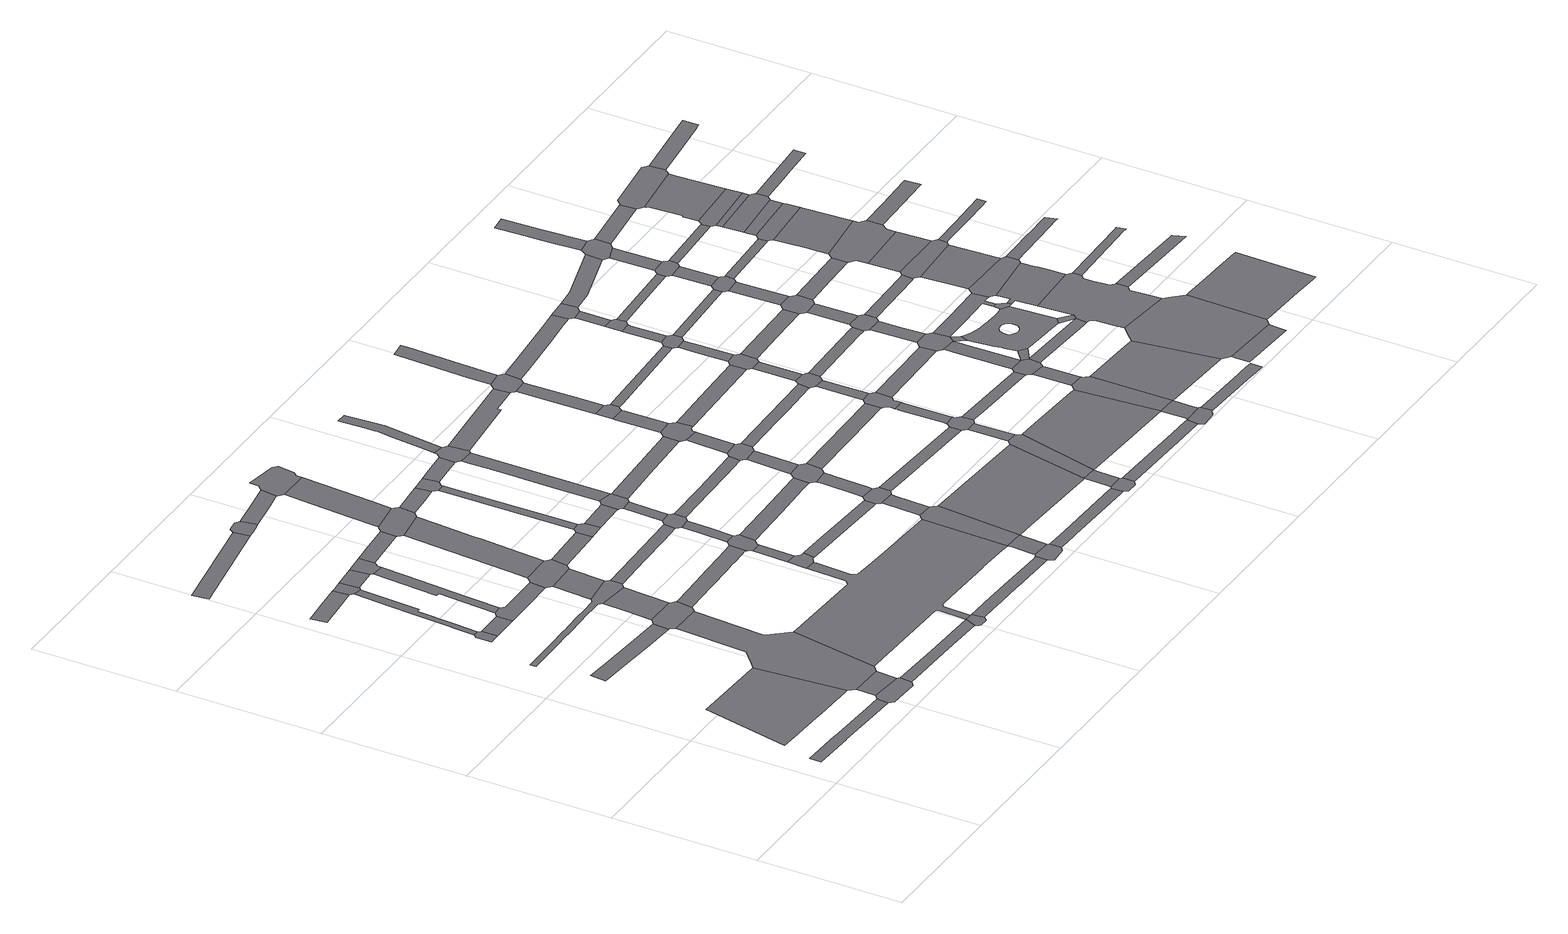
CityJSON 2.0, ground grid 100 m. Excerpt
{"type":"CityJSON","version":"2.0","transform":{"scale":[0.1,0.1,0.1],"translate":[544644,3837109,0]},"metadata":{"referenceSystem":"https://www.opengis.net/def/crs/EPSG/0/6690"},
"CityObjects":{
"road1":{"type":"Road","attributes":{"RoadStructureAttribute.sectionType":"1"},"geometry":[{"type":"MultiSurface","lod":"1","boundaries":[[[0,1,2,3,4,5,6,7,8,9]]]}]},
"road2":{"type":"Road","attributes":{"function":"3","RoadStructureAttribute.sectionType":"1"},"geometry":[{"type":"MultiSurface","lod":"1","boundaries":[[[10,11,12,13,14,15,16,17,18,19]]]}]},
"road3":{"type":"Road","geometry":[{"type":"MultiSurface","lod":"1","boundaries":[[[20,21,22,9,8,23,24,25,26,27,28,29,30,31,32]]]}]},
"road4":{"type":"Road","attributes":{"RoadStructureAttribute.sectionType":"1"},"geometry":[{"type":"MultiSurface","lod":"1","boundaries":[[[33,20,32,34,35]]]}]},
"road5":{"type":"Road","attributes":{"RoadStructureAttribute.sectionType":"1"},"geometry":[{"type":"MultiSurface","lod":"1","boundaries":[[[36,37,38,39,40,41,42,43]]]}]},
"road6":{"type":"Road","geometry":[{"type":"MultiSurface","lod":"1","boundaries":[[[44,45,46,47,48,49,50,51,52,53]]]}]},
"road7":{"type":"Road","geometry":[{"type":"MultiSurface","lod":"1","boundaries":[[[54,51,50,55,56,57]]]}]},
"road8":{"type":"Road","attributes":{"RoadStructureAttribute.sectionType":"1"},"geometry":[{"type":"MultiSurface","lod":"1","boundaries":[[[58,59,60,61,62,63]]]}]},
"road9":{"type":"Road","attributes":{"RoadStructureAttribute.sectionType":"1"},"geometry":[{"type":"MultiSurface","lod":"1","boundaries":[[[64,65,66,67,68,44,53,69,70,71,72,73,74]]]}]},
"road10":{"type":"Road","geometry":[{"type":"MultiSurface","lod":"1","boundaries":[[[75,76,77,78,79,19,18,80,33,35,81,82,83,84,85,86,87]]]}]},
"road11":{"type":"Road","attributes":{"RoadStructureAttribute.sectionType":"1"},"geometry":[{"type":"MultiSurface","lod":"1","boundaries":[[[88,89,90,91,92,93,94,95,96,97,98,99,100,101,102,103,104,105,106,107,108,109,110,111,112,113,114,115,116,117,118,119]]]}]},
"road12":{"type":"Road","geometry":[{"type":"MultiSurface","lod":"1","boundaries":[[[120,121,58,63,122,123,64,74,124,125]]]}]},
"road13":{"type":"Road","attributes":{"RoadStructureAttribute.sectionType":"1"},"geometry":[{"type":"MultiSurface","lod":"1","boundaries":[[[126,29,28,127,128,129]]]}]},
"road14":{"type":"Road","attributes":{"RoadStructureAttribute.sectionType":"1"},"geometry":[{"type":"MultiSurface","lod":"1","boundaries":[[[130,131,132,133,134,135,54,57,136,137,138,139,140,141]]]}]},
"road15":{"type":"Road","attributes":{"RoadStructureAttribute.sectionType":"1"},"geometry":[{"type":"MultiSurface","lod":"1","boundaries":[[[142,143,144,145,146,147,148,149]]]}]},
"road16":{"type":"Road","attributes":{"RoadStructureAttribute.sectionType":"1"},"geometry":[{"type":"MultiSurface","lod":"1","boundaries":[[[150,151,152,153,154,155,134,133,156,157,158,159]]]}]},
"road17":{"type":"Road","geometry":[{"type":"MultiSurface","lod":"1","boundaries":[[[160,161,162,43,42,163,164,165,75,87,166,167,168,169,170,171,172]]]}]},
"road18":{"type":"Road","attributes":{"RoadStructureAttribute.sectionType":"1"},"geometry":[{"type":"MultiSurface","lod":"1","boundaries":[[[173,174,120,125,175,176]]]}]},
"road19":{"type":"Road","attributes":{"RoadStructureAttribute.sectionType":"1"},"geometry":[{"type":"MultiSurface","lod":"1","boundaries":[[[115,177,160,172,116]]]}]},
"road20":{"type":"Road","geometry":[{"type":"MultiSurface","lod":"1","boundaries":[[[178,173,176,150,159,179,180,181,182]]]}]},
"road21":{"type":"Road","geometry":[{"type":"MultiSurface","lod":"1","boundaries":[[[183,184,90,89]]]}]},
"road22":{"type":"Road","geometry":[{"type":"MultiSurface","lod":"1","boundaries":[[[185,186,187,188,189,141,140,190,184,183,191,192,193,194]]]}]},
"road23":{"type":"Road","geometry":[{"type":"MultiSurface","lod":"1","boundaries":[[[129,128,195,196,197,198,199,200,201]]]}]},
"road24":{"type":"Road","attributes":{"RoadStructureAttribute.sectionType":"1"},"geometry":[{"type":"MultiSurface","lod":"1","boundaries":[[[202,203,178,182,204,205]]]}]},
"road25":{"type":"Road","geometry":[{"type":"MultiSurface","lod":"1","boundaries":[[[206,207,208,209,210,142,149,211,212,213,214,215]]]}]},
"road26":{"type":"Road","attributes":{"RoadStructureAttribute.sectionType":"1"},"geometry":[{"type":"MultiSurface","lod":"1","boundaries":[[[216,217,218,219,220,221,222,170,169,223,224,225,226,227,228,229,230,231,232,233,234,235,236,237]]]}]},
"road27":{"type":"Road","attributes":{"RoadStructureAttribute.sectionType":"1"},"geometry":[{"type":"MultiSurface","lod":"1","boundaries":[[[238,239,240,241,242,243,244,245,246,187,186]]]}]},
"road28":{"type":"Road","geometry":[{"type":"MultiSurface","lod":"1","boundaries":[[[247,248,249,250,251,252,82,81,253,254,255,129,201,256,257,258,259,260,261,262,263,264,265,266,267,268,269,270,271,272,273]]]}]},
"road29":{"type":"Road","attributes":{"RoadStructureAttribute.sectionType":"1"},"geometry":[{"type":"MultiSurface","lod":"1","boundaries":[[[274,275,194,193,276]]]}]},
"road30":{"type":"Road","attributes":{"RoadStructureAttribute.sectionType":"1"},"geometry":[{"type":"MultiSurface","lod":"1","boundaries":[[[277,119,118,278,279,280]]]}]},
"road31":{"type":"Road","attributes":{"RoadStructureAttribute.sectionType":"1"},"geometry":[{"type":"MultiSurface","lod":"1","boundaries":[[[281,282,215,214,283,284]]]}]},
"road32":{"type":"Road","geometry":[{"type":"MultiSurface","lod":"1","boundaries":[[[285,286,287,288,289,202,205,290,244,243,291,292,293,294]]]}]},
"road33":{"type":"Road","attributes":{"RoadStructureAttribute.sectionType":"1"},"geometry":[{"type":"MultiSurface","lod":"1","boundaries":[[[295,296,297,298,200,199,299,300,301,302,303,304,305,306]]]}]},
"road34":{"type":"Road","geometry":[{"type":"MultiSurface","lod":"1","boundaries":[[[307,247,273,308,309,310,311,312,313,314,315]]]}]},
"road35":{"type":"Road","attributes":{"RoadStructureAttribute.sectionType":"1"},"geometry":[{"type":"MultiSurface","lod":"1","boundaries":[[[316,317,318,307,315]]]}]},
"road36":{"type":"Road","attributes":{"RoadStructureAttribute.sectionType":"1"},"geometry":[{"type":"MultiSurface","lod":"1","boundaries":[[[319,320,321,287,286,322,323,324]]]}]},
"road37":{"type":"Road","geometry":[{"type":"MultiSurface","lod":"1","boundaries":[[[325,326,327,328,329,330,274,276,331,332,333,334]]]}]},
"road38":{"type":"Road","geometry":[{"type":"MultiSurface","lod":"1","boundaries":[[[335,336,337,338,339,216,237,340,341,318,317,342,343,344,345]]]}]},
"road39":{"type":"Road","attributes":{"RoadStructureAttribute.sectionType":"1"},"geometry":[{"type":"MultiSurface","lod":"1","boundaries":[[[346,347,294,293,348,349]]]}]},
"road40":{"type":"Road","attributes":{"RoadStructureAttribute.sectionType":"1"},"geometry":[{"type":"MultiSurface","lod":"1","boundaries":[[[350,351,352,353,354,338,337]]]}]},
"road41":{"type":"Road","attributes":{"RoadStructureAttribute.sectionType":"1"},"geometry":[{"type":"MultiSurface","lod":"1","boundaries":[[[355,356,357,328,327,358,359,360]]]}]},
"road42":{"type":"Road","geometry":[{"type":"MultiSurface","lod":"1","boundaries":[[[361,362,363,281,284,364,319,324,365,366,367,368,369,370]]]}]},
"road43":{"type":"Road","attributes":{"RoadStructureAttribute.sectionType":"1"},"geometry":[{"type":"MultiSurface","lod":"1","boundaries":[[[371,334,333,372]]]}]},
"road44":{"type":"Road","geometry":[{"type":"MultiSurface","lod":"1","boundaries":[[[373,374,375,277,280,353,352,376,377,378]]]}]},
"road45":{"type":"Road","attributes":{"RoadStructureAttribute.sectionType":"1"},"geometry":[{"type":"MultiSurface","lod":"1","boundaries":[[[379,380,381,375,374]]]}]},
"road46":{"type":"Road","geometry":[{"type":"MultiSurface","lod":"1","boundaries":[[[382,383,384,346,349,385,386,355,360,387,388,389,390]]]}]},
"road47":{"type":"Road","attributes":{"RoadStructureAttribute.sectionType":"1"},"geometry":[{"type":"MultiSurface","lod":"1","boundaries":[[[391,392,393,311,310,394,395,396]]]}]},
"road48":{"type":"Road","geometry":[{"type":"MultiSurface","lod":"1","boundaries":[[[397,398,306,305,399,400,401,402,403,404,405,406,407,408,409]]]}]},
"road49":{"type":"Road","geometry":[{"type":"MultiSurface","lod":"1","boundaries":[[[410,411,371,372,412,413,381,380,414,415,416,417,418]]]}]},
"road50":{"type":"Road","attributes":{"RoadStructureAttribute.sectionType":"1"},"geometry":[{"type":"MultiSurface","lod":"1","boundaries":[[[262,419,420,421,397,409,422,423,424]]]}]},
"road51":{"type":"Road","attributes":{"RoadStructureAttribute.sectionType":"1"},"geometry":[{"type":"MultiSurface","lod":"1","boundaries":[[[425,426,427,345,344,428,429,430,431]]]}]},
"road52":{"type":"Road","attributes":{"RoadStructureAttribute.sectionType":"1"},"geometry":[{"type":"MultiSurface","lod":"1","boundaries":[[[432,433,382,390,434,435]]]}]},
"road53":{"type":"Road","attributes":{"RoadStructureAttribute.sectionType":"1"},"geometry":[{"type":"MultiSurface","lod":"1","boundaries":[[[436,437,438,439,440,441,442,443,410,418,444]]]}]},
"road54":{"type":"Road","geometry":[{"type":"MultiSurface","lod":"1","boundaries":[[[445,446,447,263,262,424,448,449,450,451]]]}]},
"road55":{"type":"Road","attributes":{"RoadStructureAttribute.sectionType":"1"},"geometry":[{"type":"MultiSurface","lod":"1","boundaries":[[[452,453,454,455,378,377,456,457,458,459,460,461,462]]]}]},
"road56":{"type":"Road","attributes":{"RoadStructureAttribute.sectionType":"1"},"geometry":[{"type":"MultiSurface","lod":"1","boundaries":[[[463,464,465,445,451,466,467,468]]]}]},
"road57":{"type":"Road","geometry":[{"type":"MultiSurface","lod":"1","boundaries":[[[469,470,471,432,435,472,436,444,473,474,475,476]]]}]},
"road58":{"type":"Road","geometry":[{"type":"MultiSurface","lod":"1","boundaries":[[[477,478,396,395,479,480,463,468,481,482,483,484]]]}]},
"road59":{"type":"Road","attributes":{"RoadStructureAttribute.sectionType":"1"},"geometry":[{"type":"MultiSurface","lod":"1","boundaries":[[[485,486,487,488,406,405,489,490,491,492,493,494,495]]]}]},
"road60":{"type":"Road","attributes":{"RoadStructureAttribute.sectionType":"1"},"geometry":[{"type":"MultiSurface","lod":"1","boundaries":[[[496,497,417,416,498,499]]]}]},
"road61":{"type":"Road","attributes":{"RoadStructureAttribute.sectionType":"1"},"geometry":[{"type":"MultiSurface","lod":"1","boundaries":[[[500,501,502,503,504,505,506,469,476,507,508,509,510,511,512]]]}]},
"road62":{"type":"Road","attributes":{"RoadStructureAttribute.sectionType":"1"},"geometry":[{"type":"MultiSurface","lod":"1","boundaries":[[[513,514,515,516,517,518,519,520,521,522,477,484]]]}]},
"road63":{"type":"Road","geometry":[{"type":"MultiSurface","lod":"1","boundaries":[[[523,524,525,526,425,431,527,528,518,517,529,530,531,532]]]}]},
"road64":{"type":"Road","attributes":{"RoadStructureAttribute.sectionType":"1"},"geometry":[{"type":"MultiSurface","lod":"1","boundaries":[[[533,534,535,536,537,524,523]]]}]},
"road65":{"type":"Road","attributes":{"function":"3","RoadStructureAttribute.sectionType":"1"},"geometry":[{"type":"MultiSurface","lod":"1","boundaries":[[[538,539,448,424,540,541,542,543,544]]]}]},
"road66":{"type":"Road","geometry":[{"type":"MultiSurface","lod":"1","boundaries":[[[545,546,547,452,462,548,535,534,549,550,551]]]}]},
"road67":{"type":"Road","attributes":{"RoadStructureAttribute.sectionType":"1"},"geometry":[{"type":"MultiSurface","lod":"1","boundaries":[[[552,553,554,474,473,555,556,557,558]]]}]},
"road68":{"type":"Road","attributes":{"RoadStructureAttribute.sectionType":"1"},"geometry":[{"type":"MultiSurface","lod":"1","boundaries":[[[559,560,546,545,561,562]]]}]},
"road69":{"type":"Road","geometry":[{"type":"MultiSurface","lod":"1","boundaries":[[[563,564,495,494,565,566,567,568]]]}]},
"road70":{"type":"Road","geometry":[{"type":"MultiSurface","lod":"1","boundaries":[[[569,570,571,572,496,499,573,574,559,562,575,576,577,578]]]}]},
"road71":{"type":"Road","attributes":{"RoadStructureAttribute.sectionType":"1"},"geometry":[{"type":"MultiSurface","lod":"1","boundaries":[[[579,580,581,482,481,582,583,584,585,586]]]}]},
"road72":{"type":"Road","attributes":{"RoadStructureAttribute.sectionType":"1"},"geometry":[{"type":"MultiSurface","lod":"1","boundaries":[[[543,587,588,564,563,589,590,591]]]}]},
"road73":{"type":"Road","attributes":{"RoadStructureAttribute.sectionType":"1"},"geometry":[{"type":"MultiSurface","lod":"1","boundaries":[[[592,593,594,595,570,569]]]}]},
"road74":{"type":"Road","geometry":[{"type":"MultiSurface","lod":"1","boundaries":[[[596,597,598,599,600,594,593,601,602,603,604]]]}]},
"road75":{"type":"Road","attributes":{"RoadStructureAttribute.sectionType":"1"},"geometry":[{"type":"MultiSurface","lod":"1","boundaries":[[[605,606,607,532,531,608,609,610,611]]]}]},
"road76":{"type":"Road","geometry":[{"type":"MultiSurface","lod":"1","boundaries":[[[612,613,544,543,591,614,615,616]]]}]},
"road77":{"type":"Road","attributes":{"RoadStructureAttribute.sectionType":"1"},"geometry":[{"type":"MultiSurface","lod":"1","boundaries":[[[617,618,619,620,598,597]]]}]},
"road78":{"type":"Road","attributes":{"RoadStructureAttribute.sectionType":"1"},"geometry":[{"type":"MultiSurface","lod":"1","boundaries":[[[621,622,551,550,623,624,625,626,627,628,629]]]}]},
"road79":{"type":"Road","geometry":[{"type":"MultiSurface","lod":"1","boundaries":[[[630,631,632,633,552,558,634,635,619,618,636,637]]]}]},
"road80":{"type":"Road","attributes":{"RoadStructureAttribute.sectionType":"1"},"geometry":[{"type":"MultiSurface","lod":"1","boundaries":[[[638,639,640,641,642,643,644,612,616]]]}]},
"road81":{"type":"Road","attributes":{"RoadStructureAttribute.sectionType":"1"},"geometry":[{"type":"MultiSurface","lod":"1","boundaries":[[[645,646,647,648,649,568,567,650,651,652,653,654,655,656]]]}]},
"road82":{"type":"Road","attributes":{"RoadStructureAttribute.sectionType":"1"},"geometry":[{"type":"MultiSurface","lod":"1","boundaries":[[[657,658,578,577,659]]]}]},
"road83":{"type":"Road","attributes":{"RoadStructureAttribute.sectionType":"1"},"geometry":[{"type":"MultiSurface","lod":"1","boundaries":[[[660,661,662,663,664,665,666,631,630]]]}]},
"road84":{"type":"Road","geometry":[{"type":"MultiSurface","lod":"1","boundaries":[[[667,668,669,670,586,585,671,642,641,672,673,674]]]}]},
"road85":{"type":"Road","attributes":{"RoadStructureAttribute.sectionType":"1"},"geometry":[{"type":"MultiSurface","lod":"1","boundaries":[[[675,676,677,678,679,670,669,680,681,682]]]}]},
"road86":{"type":"Road","attributes":{"function":"3","RoadStructureAttribute.sectionType":"1"},"geometry":[{"type":"MultiSurface","lod":"1","boundaries":[[[683,684,685,614,591,686,687,688]]]}]},
"road87":{"type":"Road","attributes":{"RoadStructureAttribute.sectionType":"1"},"geometry":[{"type":"MultiSurface","lod":"1","boundaries":[[[689,690,604,603,691,692,693]]]}]},
"road88":{"type":"Road","geometry":[{"type":"MultiSurface","lod":"1","boundaries":[[[694,695,605,611,696,697,698,699,675,682,700,701,702,703,704,705]]]}]},
"road89":{"type":"Road","attributes":{"RoadStructureAttribute.sectionType":"1"},"geometry":[{"type":"MultiSurface","lod":"1","boundaries":[[[706,707,708,695,694,709,710,711]]]}]},
"road90":{"type":"Road","geometry":[{"type":"MultiSurface","lod":"1","boundaries":[[[712,629,628,706,711,713,714,715,716,717]]]}]},
"road91":{"type":"Road","attributes":{"RoadStructureAttribute.sectionType":"1"},"geometry":[{"type":"MultiSurface","lod":"1","boundaries":[[[718,719,720,721,637,636,722,723,724,725]]]}]},
"road92":{"type":"Road","attributes":{"RoadStructureAttribute.sectionType":"1"},"geometry":[{"type":"MultiSurface","lod":"1","boundaries":[[[726,727,728,729,712,717]]]}]},
"road93":{"type":"Road","attributes":{"RoadStructureAttribute.sectionType":"1"},"geometry":[{"type":"MultiSurface","lod":"1","boundaries":[[[730,731,674,673,732,733,734,735,736]]]}]},
"road94":{"type":"Road","geometry":[{"type":"MultiSurface","lod":"1","boundaries":[[[737,738,739,656,655,740,741,742,743,744,745,746,747]]]}]},
"road95":{"type":"Road","geometry":[{"type":"MultiSurface","lod":"1","boundaries":[[[748,749,657,659,728,727,750,751]]]}]},
"road96":{"type":"Road","attributes":{"RoadStructureAttribute.sectionType":"1"},"geometry":[{"type":"MultiSurface","lod":"1","boundaries":[[[687,752,753,754,755,738,737,756,757,758]]]}]},
"road97":{"type":"Road","attributes":{"RoadStructureAttribute.sectionType":"1"},"geometry":[{"type":"MultiSurface","lod":"1","boundaries":[[[759,760,761,762,763,764,765,766,767,749,748]]]}]},
"road98":{"type":"Road","attributes":{"RoadStructureAttribute.sectionType":"1"},"geometry":[{"type":"MultiSurface","lod":"1","boundaries":[[[768,769,705,704,770,771]]]}]},
"road99":{"type":"Road","geometry":[{"type":"MultiSurface","lod":"1","boundaries":[[[772,773,774,688,687,758,775,776,777,778]]]}]},
"road100":{"type":"Road","geometry":[{"type":"MultiSurface","lod":"1","boundaries":[[[779,780,781,782,689,693,783,763,762,784,785,786]]]}]},
"road101":{"type":"Road","attributes":{"RoadStructureAttribute.sectionType":"1"},"geometry":[{"type":"MultiSurface","lod":"1","boundaries":[[[787,788,789,790,791,781,780]]]}]},
"road102":{"type":"Road","attributes":{"RoadStructureAttribute.sectionType":"1"},"geometry":[{"type":"MultiSurface","lod":"1","boundaries":[[[792,793,715,714,794,795,796,797]]]}]},
"road103":{"type":"Road","attributes":{"RoadStructureAttribute.sectionType":"1"},"geometry":[{"type":"MultiSurface","lod":"1","boundaries":[[[798,799,800,772,778,801,802,803]]]}]},
"road104":{"type":"Road","geometry":[{"type":"MultiSurface","lod":"1","boundaries":[[[804,805,806,790,789,807,808,809,810]]]}]},
"road105":{"type":"Road","attributes":{"RoadStructureAttribute.sectionType":"1"},"geometry":[{"type":"MultiSurface","lod":"1","boundaries":[[[811,812,813,814,806,805]]]}]},
"road106":{"type":"Road","geometry":[{"type":"MultiSurface","lod":"1","boundaries":[[[815,816,736,735,817,818,798,803,819,820,821,822]]]}]},
"road107":{"type":"Road","attributes":{"RoadStructureAttribute.sectionType":"1"},"geometry":[{"type":"MultiSurface","lod":"1","boundaries":[[[823,824,825,826,747,746,827,828,829,830,831,832]]]}]},
"road108":{"type":"Road","geometry":[{"type":"MultiSurface","lod":"1","boundaries":[[[833,718,725,813,812,834,835]]]}]},
"road109":{"type":"Road","attributes":{"RoadStructureAttribute.sectionType":"1"},"geometry":[{"type":"MultiSurface","lod":"1","boundaries":[[[836,751,750,837,838]]]}]},
"road110":{"type":"Road","attributes":{"RoadStructureAttribute.sectionType":"1"},"geometry":[{"type":"MultiSurface","lod":"1","boundaries":[[[839,840,841,842,843,815,822,844,845,846,847]]]}]},
"road111":{"type":"Road","geometry":[{"type":"MultiSurface","lod":"1","boundaries":[[[848,822,821,849]]]}]},
"road112":{"type":"Road","attributes":{"function":"3","RoadStructureAttribute.sectionType":"1"},"geometry":[{"type":"MultiSurface","lod":"1","boundaries":[[[850,851,852,853,775,758,854,855,856]]]}]},
"road113":{"type":"Road","geometry":[{"type":"MultiSurface","lod":"1","boundaries":[[[857,858,859,860,768,771,861,862,839,847,863,864]]]}]},
"road114":{"type":"Road","attributes":{"RoadStructureAttribute.sectionType":"1"},"geometry":[{"type":"MultiSurface","lod":"1","boundaries":[[[865,866,786,785,867,868]]]}]},
"road115":{"type":"Road","geometry":[{"type":"MultiSurface","lod":"1","boundaries":[[[863,847,869,870]]]}]},
"road116":{"type":"Road","attributes":{"RoadStructureAttribute.sectionType":"1"},"geometry":[{"type":"MultiSurface","lod":"1","boundaries":[[[871,872,860,859,873,874,875]]]}]},
"road117":{"type":"Road","attributes":{"RoadStructureAttribute.sectionType":"1"},"geometry":[{"type":"MultiSurface","lod":"1","boundaries":[[[876,877,878,810,809,879,880,881]]]}]},
"road118":{"type":"Road","geometry":[{"type":"MultiSurface","lod":"1","boundaries":[[[882,792,797,871,875,883,884,885,886,887]]]}]},
"road119":{"type":"Road","attributes":{"RoadStructureAttribute.sectionType":"1"},"geometry":[{"type":"MultiSurface","lod":"1","boundaries":[[[888,889,890,891,892,821,820,893,894,895,896,897,898]]]}]},
"road120":{"type":"Road","attributes":{"RoadStructureAttribute.sectionType":"1"},"geometry":[{"type":"MultiSurface","lod":"1","boundaries":[[[899,900,901,902,882,887]]]}]},
"road121":{"type":"Road","attributes":{"RoadStructureAttribute.sectionType":"1"},"geometry":[{"type":"MultiSurface","lod":"1","boundaries":[[[903,904,833,835,905,906]]]}]},
"road122":{"type":"Road","attributes":{"RoadStructureAttribute.sectionType":"1"},"geometry":[{"type":"MultiSurface","lod":"1","boundaries":[[[907,908,909,910,911,912,913,914,915,916,917,918,919,870,869,920,921,922,848,849,923,924,925,926,927,928],[929,930,931,932,933,934,935,936,937,938,939,940,941,942,943,944,945,946,947,948,949,950,951,952,953,954,955,956,957,958,959,960,961,962,963,964,965,966,967,968,969,970,971,972,973]]]}]},
"road123":{"type":"Road","geometry":[{"type":"MultiSurface","lod":"1","boundaries":[[[974,975,976,977,836,838,901,900,978,979,980,981]]]}]},
"road124":{"type":"Road","attributes":{"RoadStructureAttribute.sectionType":"1"},"geometry":[{"type":"MultiSurface","lod":"1","boundaries":[[[982,983,984,985,977,976]]]}]},
"road125":{"type":"Road","attributes":{"RoadStructureAttribute.sectionType":"1"},"geometry":[{"type":"MultiSurface","lod":"1","boundaries":[[[986,987,988,864,863,989,990,991,992,993,994,995,996]]]}]},
"road126":{"type":"Road","geometry":[{"type":"MultiSurface","lod":"1","boundaries":[[[997,998,999,1000,1001,865,868,1002,984,983,1003,1004,1005,1006]]]}]},
"road127":{"type":"Road","attributes":{"function":"3","RoadStructureAttribute.sectionType":"1"},"geometry":[{"type":"MultiSurface","lod":"1","boundaries":[[[1007,1008,1009,1010,1011,1012]]]}]},
"road128":{"type":"Road","attributes":{"RoadStructureAttribute.sectionType":"1"},"geometry":[{"type":"MultiSurface","lod":"1","boundaries":[[[928,927,898,1013]]]}]},
"road129":{"type":"Road","attributes":{"RoadStructureAttribute.sectionType":"1"},"geometry":[{"type":"MultiSurface","lod":"1","boundaries":[[[1014,1015,1016,1017,1000,999]]]}]},
"road130":{"type":"Road","attributes":{"RoadStructureAttribute.sectionType":"1"},"geometry":[{"type":"MultiSurface","lod":"1","boundaries":[[[1018,1019,1020,885,884,1021,1022,1023,1024]]]}]},
"road131":{"type":"Road","geometry":[{"type":"MultiSurface","lod":"1","boundaries":[[[1025,1026,1027,856,855,1007,1012,1028,1029,1030,1031,1032]]]}]},
"road132":{"type":"Road","geometry":[{"type":"MultiSurface","lod":"1","boundaries":[[[1033,1034,1035,1036,1037,876,881,1038,1016,1015,1039,1040,1041,1042]]]}]},
"road133":{"type":"Road","geometry":[{"type":"MultiSurface","lod":"1","boundaries":[[[992,991,1043,1044,908,907,1045,1046]]]}]},
"road134":{"type":"Road","attributes":{"RoadStructureAttribute.sectionType":"1"},"geometry":[{"type":"MultiSurface","lod":"1","boundaries":[[[1047,1048,1049,1050,1036,1035]]]}]},
"road135":{"type":"Road","attributes":{"RoadStructureAttribute.sectionType":"1"},"geometry":[{"type":"MultiSurface","lod":"1","boundaries":[[[1051,981,980,1052,1053]]]}]},
"road136":{"type":"Road","geometry":[{"type":"MultiSurface","lod":"1","boundaries":[[[1054,1055,1056,1057,903,906,1049,1048,1058,1059,1060,1061]]]}]},
"road137":{"type":"Road","geometry":[{"type":"MultiSurface","lod":"1","boundaries":[[[1062,1063,1064,1065,1013,898,897,1066,1067,1068,1069,1025,1032,1070,1071,1072,1073,1074,1075,1076,1077,1078,1079,1080,1081]]]}]},
"road138":{"type":"Road","attributes":{"RoadStructureAttribute.sectionType":"1"},"geometry":[{"type":"MultiSurface","lod":"1","boundaries":[[[1082,1083,1006,1005,1084,1085,1086]]]}]},
"road139":{"type":"Road","attributes":{"RoadStructureAttribute.sectionType":"1"},"geometry":[{"type":"MultiSurface","lod":"1","boundaries":[[[1087,1088,1089,1090,1091,1092,1093,1057,1056]]]}]},
"road140":{"type":"Road","geometry":[{"type":"MultiSurface","lod":"1","boundaries":[[[1094,1095,1096,1097,1098,1099,1100,1101,1102,1103,1046,1045,1104,1105,1064,1063]]]}]},
"road141":{"type":"Road","attributes":{"RoadStructureAttribute.sectionType":"1"},"geometry":[{"type":"MultiSurface","lod":"1","boundaries":[[[1106,1107,1042,1041,1108,1109,1110]]]}]},
"road142":{"type":"Road","geometry":[{"type":"MultiSurface","lod":"1","boundaries":[[[1111,1112,1113,986,996,1114,1100,1099,1115,1116,1117,1118]]]}]},
"road143":{"type":"Road","attributes":{"function":"3","RoadStructureAttribute.sectionType":"1"},"geometry":[{"type":"MultiSurface","lod":"1","boundaries":[[[1119,1120,1121,1122,1111,1118]]]}]},
"road144":{"type":"Road","geometry":[{"type":"MultiSurface","lod":"1","boundaries":[[[1123,1018,1024,1124,1125,1121,1120,1126,1127,1128,1129,1130,1131]]]}]},
"road145":{"type":"Road","attributes":{"RoadStructureAttribute.sectionType":"1"},"geometry":[{"type":"MultiSurface","lod":"1","boundaries":[[[1132,1133,1061,1060,1134,1135]]]}]},
"road146":{"type":"Road","attributes":{"function":"3","RoadStructureAttribute.sectionType":"1"},"geometry":[{"type":"MultiSurface","lod":"1","boundaries":[[[1136,1137,1138,1123,1131]]]}]},
"road147":{"type":"Road","geometry":[{"type":"MultiSurface","lod":"1","boundaries":[[[1139,1140,1141,1142,1051,1053,1143,1144,1138,1137,1145,1146,1147]]]}]},
"road148":{"type":"Road","attributes":{"function":"3","RoadStructureAttribute.sectionType":"1"},"geometry":[{"type":"MultiSurface","lod":"1","boundaries":[[[1148,1149,1150,1151,1030,1029,1152,1153,1154,1155,1156,1157]]]}]},
"road149":{"type":"Road","attributes":{"function":"3","RoadStructureAttribute.sectionType":"1"},"geometry":[{"type":"MultiSurface","lod":"1","boundaries":[[[1158,1159,1160,1161,1162,1163,1141,1140]]]}]},
"road150":{"type":"Road","geometry":[{"type":"MultiSurface","lod":"1","boundaries":[[[1164,1165,1166,1167,1082,1086,1168,1161,1160]]]}]},
"road151":{"type":"Road","attributes":{"function":"3","RoadStructureAttribute.sectionType":"1"},"geometry":[{"type":"MultiSurface","lod":"1","boundaries":[[[1169,1170,1171,1166,1165]]]}]},
"road152":{"type":"Road","attributes":{"RoadStructureAttribute.sectionType":"1"},"geometry":[{"type":"MultiSurface","lod":"1","boundaries":[[[1172,1173,1074,1073,1174,1175,1176,1177]]]}]},
"road153":{"type":"Road","geometry":[{"type":"MultiSurface","lod":"1","boundaries":[[[1178,1179,1180,1170,1169,1181,1182]]]}]},
"road154":{"type":"Road","attributes":{"function":"3","RoadStructureAttribute.sectionType":"1"},"geometry":[{"type":"MultiSurface","lod":"1","boundaries":[[[1183,1184,1179,1178]]]}]},
"road155":{"type":"Road","geometry":[{"type":"MultiSurface","lod":"1","boundaries":[[[1185,1186,1187,1106,1110,1184,1183]]]}]},
"road156":{"type":"Road","attributes":{"RoadStructureAttribute.sectionType":"1"},"geometry":[{"type":"MultiSurface","lod":"1","boundaries":[[[1188,1189,1190,1081,1080,1191,1192,1193,1194]]]}]},
"road157":{"type":"Road","attributes":{"RoadStructureAttribute.sectionType":"1"},"geometry":[{"type":"MultiSurface","lod":"1","boundaries":[[[1195,1196,1197,1198,1199,1200,1201,1117,1116,1202,1203,1204,1205,1206]]]}]},
"road158":{"type":"Road","attributes":{"function":"3","RoadStructureAttribute.sectionType":"1"},"geometry":[{"type":"MultiSurface","lod":"1","boundaries":[[[1207,1208,1209,1210,1211,1212,1213,1214,1215,1186,1185]]]}]},
"road159":{"type":"Road","geometry":[{"type":"MultiSurface","lod":"1","boundaries":[[[1216,1217,1218,1219,1220,1221,1132,1135,1222,1223,1211,1210,1224,1225,1226,1227]]]}]},
"road160":{"type":"Road","attributes":{"RoadStructureAttribute.sectionType":"1"},"geometry":[{"type":"MultiSurface","lod":"1","boundaries":[[[1228,1229,1230,1128,1127,1231,1232,1233,1234]]]}]},
"road161":{"type":"Road","attributes":{"RoadStructureAttribute.sectionType":"1"},"geometry":[{"type":"MultiSurface","lod":"1","boundaries":[[[1235,1236,1237,1147,1146,1238,1239,1240]]]}]},
"road162":{"type":"Road","attributes":{"RoadStructureAttribute.sectionType":"1"},"geometry":[{"type":"MultiSurface","lod":"1","boundaries":[[[1241,1242,1182,1181,1243,1244,1245,1246,1247]]]}]},
"road163":{"type":"Road","attributes":{"RoadStructureAttribute.sectionType":"1"},"geometry":[{"type":"MultiSurface","lod":"1","boundaries":[[[1248,1249,1250,1227,1226,1251,1252,1253,1254]]]}]}
},
"vertices":[
[839,248,0],[606,258,0],[473,263,0],[470,264,0],[176,276,0],[171,195,0],[467,184,0],[469,184,0],[956,164,0],[962,243,0],
[889,1069,0],[363,1092,0],[232,478,0],[343,473,0],[594,462,0],[658,459,0],[847,451,0],[863,450,0],[959,446,0],[912,1068,0],
[994,269,0],[984,260,0],[965,243,0],[970,149,0],[985,133,0],[1203,126,0],[1221,142,0],[1233,153,0],[1235,153,0],[1240,234,0],[1238,236,0],[1233,241,0],[1226,249,0],
[1000,404,0],[1234,395,0],[1236,397,0],
[846,1852,0],[493,1879,0],[362,1890,0],[352,1780,0],[589,1761,0],[809,1745,0],[1052,1728,0],[1058,1838,0],
[429,2728,0],[429,2726,0],[409,2707,0],[411,2598,0],[436,2599,0],[464,2599,0],[490,2600,0],[488,2708,0],[472,2725,0],[470,2727,0],
[681,2711,0],[502,2600,0],[628,2601,0],[682,2602,0],
[457,3720,0],[283,3703,0],[113,3687,0],[127,3578,0],[289,3594,0],[467,3611,0],
[490,3588,0],[472,3330,0],[460,3161,0],[442,2904,0],[440,2878,0],[482,2901,0],[482,2903,0],[500,3158,0],[500,3160,0],[522,3158,0],[550,3576,0],
[1084,1693,0],[1053,1205,0],[1052,1198,0],[1051,1192,0],[956,1106,0],[999,405,0],[1278,436,0],[1387,1051,0],[1352,1093,0],[1277,1183,0],[1272,1190,0],[1272,1208,0],[1303,1691,0],
[1366,2308,0],[1346,2329,0],[1125,2304,0],[1116,2296,0],[1099,2282,0],[1096,2282,0],[993,2280,0],[908,2279,0],[796,2276,0],[733,2275,0],[728,2275,0],[559,2272,0],[439,2270,0],[434,2270,0],[295,2268,0],[298,2228,0],[434,2230,0],[500,2231,0],[560,2232,0],[681,2234,0],[729,2235,0],[880,2238,0],[903,2238,0],[909,2239,0],[1094,2241,0],[1097,2239,0],[1107,2230,0],[1118,2221,0],[1336,2195,0],[1363,2220,0],[1368,2220,0],[1371,2302,0],
[554,3729,0],[484,3722,0],[475,3603,0],[484,3594,0],[565,3594,0],[566,3597,0],
[1599,219,0],[1673,136,0],[1977,125,0],[2012,204,0],
[800,2713,0],[776,2738,0],[775,2740,0],[772,2742,0],[710,2738,0],[703,2731,0],[707,2602,0],[779,2603,0],[894,2605,0],[1096,2608,0],[1104,2608,0],[1118,2718,0],
[750,4566,0],[527,4529,0],[247,4482,0],[4,4442,0],[2,4444,0],[20,4333,0],[373,4392,0],[768,4457,0],
[745,3596,0],[713,3147,0],[713,3144,0],[730,3143,0],[740,3142,0],[727,2968,0],[798,3110,0],[800,3140,0],[821,3420,0],[832,3587,0],
[1096,1868,0],[1081,1856,0],[1060,1839,0],[1053,1728,0],[1070,1709,0],[1079,1699,0],[1314,1701,0],[1322,1710,0],[1335,1722,0],[1336,1724,0],[1350,1835,0],[1331,1855,0],[1316,1871,0],
[718,3745,0],[617,3735,0],[579,3598,0],[731,3611,0],
[1107,2054,0],
[855,3758,0],[835,3619,0],[836,3620,0],[843,3629,0],[859,3649,0],
[1364,2584,0],[1140,2574,0],
[1397,2737,0],[1372,2761,0],[1153,2756,0],[1140,2742,0],[1120,2720,0],[1113,2600,0],[1375,2597,0],[1391,2616,0],[1392,2619,0],[1405,2729,0],
[1994,102,0],[2002,92,0],[2061,90,0],[2067,96,0],[2087,121,0],[2080,202,0],[2067,202,0],
[1191,3791,0],[1002,3772,0],[1091,3670,0],[1183,3678,0],
[872,4595,0],[849,4609,0],[849,4610,0],[770,4598,0],[757,4577,0],[789,4461,0],[798,4462,0],[869,4474,0],[900,4479,0],[882,4589,0],
[2061,1863,0],[2058,1861,0],[1918,1855,0],[1752,1849,0],[1601,1843,0],[1487,1838,0],[1359,1836,0],[1380,1726,0],[1442,1728,0],[1474,1729,0],[1500,1730,0],[1564,1732,0],[1622,1734,0],[1672,1735,0],[1727,1737,0],[1774,1739,0],[1802,1739,0],[1873,1742,0],[1917,1744,0],[1995,1746,0],[2051,1748,0],[2059,1740,0],
[1390,3011,0],[1405,3226,0],[1408,3274,0],[1413,3337,0],[1427,3541,0],[1438,3676,0],[1218,3643,0],[1193,3310,0],[1163,2889,0],
[2060,1329,0],[2059,1303,0],[2048,1070,0],[2047,1050,0],[2019,1025,0],[1421,1049,0],[1316,435,0],[2014,414,0],[2024,400,0],[2078,398,0],[2096,412,0],[2200,409,0],[2574,397,0],[2584,397,0],[2772,390,0],[2867,386,0],[2879,981,0],[2791,986,0],[2615,996,0],[2602,996,0],[2267,1014,0],[2194,1021,0],[2152,1024,0],[2129,1052,0],[2127,1053,0],[2139,1305,0],[2140,1325,0],
[1746,2745,0],[1414,2730,0],[1751,2636,0],
[2081,2324,0],[1658,2230,0],[1917,2238,0],[2076,2243,0],
[1253,4649,0],[1101,4624,0],[1124,4516,0],[1239,4536,0],
[1481,3825,0],[1451,3857,0],[1228,3826,0],[1221,3819,0],[1193,3793,0],[1186,3674,0],[1445,3683,0],[1470,3707,0],[1472,3708,0],[1486,3820,0],
[2813,177,0],[2467,189,0],[2234,197,0],[2202,197,0],[2203,117,0],[2232,116,0],[2464,109,0],[2478,108,0],[2493,108,0],[2808,98,0],[2840,96,0],[2841,176,0],
[2067,1464,0],[2173,1350,0],[2175,1350,0],[2190,1349,0],[2203,1428,0],[2190,1428,0],[2179,1429,0],[2174,1430,0],[2146,1460,0],
[2146,1473,0],[2156,1709,0],[2078,1709,0],
[1277,4498,0],[1262,4293,0],[1243,4025,0],[1462,4007,0],[1478,4225,0],[1497,4499,0],
[1846,2766,0],[1832,2778,0],[1830,2779,0],[1771,2777,0],[1771,2775,0],[1758,2759,0],[1775,2637,0],[1841,2640,0],[1867,2642,0],[1862,2752,0],
[2189,1876,0],[2185,1880,0],[2169,1896,0],[2090,1894,0],[2090,1890,0],[2075,1724,0],[2079,1720,0],[2158,1726,0],[2186,1752,0],[2188,1755,0],[2199,1865,0],
[1722,3844,0],[1676,3840,0],[1622,3724,0],[1733,3736,0],
[2178,2073,0],[2182,2155,0],[2186,2221,0],[2105,2212,0],[2098,2077,0],
[1765,3705,0],[1767,3421,0],[1770,3037,0],[1829,3020,0],[1826,3384,0],[1825,3705,0],
[1294,4750,0],[1289,4684,0],[1282,4677,0],[1244,4531,0],[1500,4546,0],[1502,4548,0],[1526,4572,0],[1538,4687,0],[1535,4690,0],[1511,4715,0],
[2097,2764,0],[2096,2653,0],
[2211,2335,0],[2192,2355,0],[2110,2350,0],[2207,2239,0],[2215,2247,0],[2218,2327,0],
[2198,2501,0],[2204,2633,0],[2123,2626,0],
[1841,3857,0],[1801,3853,0],[1752,3847,0],[1750,3719,0],[1762,3707,0],[1824,3720,0],[1829,3725,0],[1835,3731,0],[1852,3749,0],
[2882,1392,0],[2354,1420,0],[2217,1428,0],[2877,1314,0],[2900,1313,0],[2903,1391,0],
[2858,191,0],[2852,185,0],[2842,96,0],[2865,59,0],[2865,58,0],[2976,67,0],[2980,69,0],[2996,83,0],[3006,91,0],[3006,171,0],[3004,171,0],[3002,175,0],[2996,182,0],
[2127,2792,0],[2102,2768,0],[2101,2648,0],[2104,2645,0],[2225,2652,0],[2227,2654,0],[2232,2658,0],[2235,2770,0],[2231,2774,0],
[2867,384,0],[2868,350,0],[2859,206,0],[2997,194,0],[3007,342,0],[3009,379,0],
[2921,1891,0],[2901,1890,0],[2619,1880,0],[2543,1767,0],[2825,1778,0],[2904,1780,0],[2913,1781,0],
[2098,3883,0],[1906,3863,0],[1973,3760,0],[2094,3771,0],
[2126,3745,0],[2126,3702,0],[2126,3552,0],[2126,3361,0],[2126,3307,0],[2127,3121,0],[2127,2918,0],[2127,2795,0],[2234,3742,0],
[2917,1016,0],[2916,1015,0],[2884,986,0],[3062,971,0],[3042,992,0],[3026,1009,0],[3026,1010,0],
[2948,2349,0],[2939,2348,0],[2923,2348,0],[2544,2336,0],[2219,2248,0],[2225,2248,0],[2520,2257,0],[2757,2263,0],[2926,2269,0],[2932,2269,0],[2939,2269,0],
[2929,1282,0],[2928,1262,0],[2917,1031,0],[3028,1026,0],[3038,1256,0],[3039,1282,0],
[2125,3932,0],[2122,3912,0],[2101,3886,0],[2101,3766,0],[2249,3758,0],[2234,3897,0],[2227,3903,0],[2205,3922,0],
[2934,1420,0],[2929,1415,0],[2901,1312,0],[2924,1287,0],[3072,1303,0],[3074,1383,0],[3049,1405,0],[3043,1410,0],
[3723,148,0],[3189,165,0],[3024,170,0],[3010,171,0],[3019,91,0],[3021,90,0],[3152,86,0],[3186,85,0],[3718,67,0],[3742,66,0],[3738,148,0],
[2955,2804,0],[2763,2795,0],[2542,2675,0],[2952,2695,0],
[2166,4616,0],[2175,4425,0],[2175,4368,0],[2176,4351,0],[2162,4228,0],[2135,4007,0],[2129,3960,0],[2206,3935,0],[2255,4347,0],[2256,4349,0],[2255,4351,0],[2254,4375,0],[2240,4616,0],
[3045,1447,0],[3057,1690,0],[3058,1718,0],[3058,1733,0],[3060,1754,0],[2950,1748,0],[2949,1736,0],[2949,1717,0],[2948,1695,0],[2936,1455,0],
[3064,1935,0],[2955,1928,0],[2950,1922,0],[2927,1897,0],[2918,1776,0],[2945,1752,0],[3065,1760,0],[3086,1783,0],[3091,1788,0],[3102,1899,0],
[3077,2222,0],[3077,2246,0],[2968,2240,0],[2968,2226,0],[2962,2066,0],
[3763,930,0],[3174,964,0],[3013,379,0],[3143,373,0],[3757,345,0],[3760,345,0],[3883,923,0],
[3084,2381,0],[2974,2377,0],[2970,2373,0],[2963,2245,0],[3105,2275,0],[3109,2275,0],[3111,2354,0],
[2938,3968,0],[2923,3966,0],[2592,3932,0],[2748,3813,0],[2748,3838,0],[2935,3857,0],[2946,3858,0],
[2987,2664,0],[2986,2644,0],[3094,2641,0],[3095,2659,0],
[3864,159,0],[3754,158,0],[3763,40,0],[3843,38,0],[3875,64,0],[3876,144,0],
[3099,2849,0],[2988,2842,0],[2984,2837,0],[2960,2810,0],[2958,2690,0],[2981,2669,0],[3096,2685,0],[3115,2703,0],[3140,2704,0],[3136,2815,0],
[3880,1339,0],[3864,1340,0],[3114,1381,0],[3109,1301,0],[3859,1260,0],[3876,1259,0],[3884,1259,0],[3883,1339,0],
[3760,308,0],[3755,185,0],[3865,179,0],[3870,303,0],[3872,340,0],
[3094,3154,0],[3093,3170,0],[2984,3168,0],[2984,3152,0],
[3120,3261,0],[3092,3289,0],[2982,3288,0],[2982,3264,0],[2983,3193,0],[3109,3192,0],[3113,3198,0],[3123,3199,0],[3121,3260,0],
[3872,1917,0],[3859,1917,0],[3366,1905,0],[3449,1797,0],[3688,1803,0],[3860,1806,0],[3872,1807,0],
[3913,952,0],[3905,944,0],[4019,915,0],[3993,945,0],[3993,949,0],
[3088,3544,0],[3083,3839,0],[2975,3833,0],[2978,3570,0],
[3869,2377,0],[3853,2376,0],[3434,2284,0],[3578,2288,0],[3666,2291,0],[3855,2297,0],[3858,2297,0],[3865,2298,0],[3872,2376,0],
[3082,4020,0],[2971,4004,0],[2968,4001,0],[2944,3974,0],[2950,3854,0],[2969,3838,0],[3111,3875,0],[3118,3987,0],
[3993,956,0],[3993,961,0],[3989,1208,0],[3989,1230,0],[3910,1229,0],[3910,1208,0],[3913,955,0],
[4639,118,0],[4621,119,0],[4471,124,0],[4466,124,0],[3901,144,0],[3898,62,0],[4463,44,0],[4467,44,0],[4618,39,0],[4631,39,0],[4633,39,0],[4641,118,0],
[3862,2841,0],[3465,2827,0],[3865,2730,0],
[3089,4277,0],[3099,4657,0],[3101,4699,0],[2991,4683,0],[2991,4660,0],[2982,4371,0],[2975,4149,0],
[4009,1340,0],[3988,1362,0],[3988,1380,0],[3907,1371,0],[3908,1231,0],[4022,1251,0],[4023,1252,0],[4018,1331,0],
[3905,1727,0],[3904,1708,0],[3904,1706,0],[3905,1645,0],[3908,1396,0],[3988,1397,0],[3984,1708,0],[3985,1728,0],
[4576,884,0],[4162,907,0],[4076,912,0],[4045,332,0],[4654,304,0],[4614,882,0],
[3859,3301,0],[3157,3262,0],[3160,3201,0],[3564,3224,0],[3860,3240,0],
[3981,1950,0],[3899,1946,0],[3878,1802,0],[3883,1797,0],[3904,1777,0],[3905,1766,0],[3985,1766,0],[3984,1785,0],[4003,1804,0],[4004,1805,0],[4009,1810,0],[4011,1920,0],
[3896,2273,0],[3897,2253,0],[3898,2051,0],[3979,2111,0],[3977,2253,0],[3978,2269,0],
[3895,2410,0],[4001,2302,0],[4008,2302,0],[4008,2382,0],[4007,2383,0],[3976,2406,0],
[3840,4060,0],[3698,4046,0],[3417,4017,0],[3212,3996,0],[3247,3889,0],[3577,3922,0],[3738,3939,0],[3852,3949,0],
[3973,2694,0],[3973,2705,0],[3892,2704,0],[3893,2693,0],
[4591,1300,0],[4046,1329,0],[4041,1251,0],[4136,1246,0],[4586,1222,0],[4620,1219,0],[4618,1299,0],
[4799,121,0],[4648,118,0],[4647,118,0],[4650,10,0],[4654,4,0],[4768,11,0],[4770,12,0],[4776,17,0],[4800,35,0],[4811,34,0],[4804,114,0],
[3971,2875,0],[3890,2870,0],[3999,2734,0],[4002,2845,0],
[4654,302,0],[4656,164,0],[4655,129,0],[4649,120,0],[4794,127,0],[4793,166,0],[4791,301,0],
[3968,3120,0],[3966,3208,0],[3966,3219,0],[3967,3220,0],[3887,3216,0],[3888,3216,0],[3887,3208,0],[3888,3120,0],[3888,3021,0],
[4591,1935,0],[4574,1934,0],[4577,1825,0],[4600,1826,0],
[4650,918,0],[4645,913,0],[4640,908,0],[4795,871,0],[4776,893,0],[4761,910,0],[4760,915,0],
[3986,3319,0],[3966,3338,0],[3885,3328,0],[3869,3312,0],[3870,3232,0],[3985,3238,0],[3996,3249,0],[3995,3310,0],
[3963,3586,0],[3963,3591,0],[3963,3602,0],[3883,3599,0],[3883,3590,0],
[4590,2397,0],[4569,2397,0],[4395,2313,0],[4529,2317,0],[4571,2318,0],[4586,2319,0],
[4646,1190,0],[4646,1158,0],[4650,931,0],[4760,930,0],[4755,1160,0],[4755,1178,0],
[3978,3702,0],[3962,3717,0],[3882,3716,0],[3969,3609,0],[3982,3622,0],[3992,3632,0],[3987,3693,0],
[3959,3927,0],[3959,3935,0],[3880,3921,0],[3880,3918,0],
[4643,1325,0],[4637,1319,0],[4622,1219,0],[4643,1194,0],[4766,1191,0],[4784,1211,0],[4792,1290,0],[4753,1324,0],
[5373,90,0],[5280,94,0],[5249,95,0],[4825,113,0],[4822,33,0],[5265,15,0],[5276,14,0],[5369,10,0],[5387,9,0],[5391,90,0],
[3982,4074,0],[3987,3963,0],[3994,3965,0],
[4570,2864,0],[4276,2744,0],[4571,2754,0],
[4636,1794,0],[4637,1777,0],[4637,1734,0],[4637,1699,0],[4642,1349,0],[4753,1349,0],[4746,1701,0],[4746,1735,0],[4746,1789,0],
[4839,1394,0],[4890,1354,0],
[5233,847,0],[5103,854,0],[5026,859,0],[5012,860,0],[4797,301,0],[5348,272,0],[5266,844,0],
[4765,1944,0],[4742,1968,0],[4736,1974,0],[4627,1972,0],[4606,1820,0],[4629,1800,0],[4778,1829,0],[4770,1939,0],
[4567,3342,0],[4010,3310,0],[4014,3250,0],[4564,3282,0],
[4796,1718,0],[4815,1773,0],
[4618,2293,0],[4619,2275,0],[4731,2131,0],[4728,2277,0],[4728,2292,0],
[4558,3726,0],[4272,3709,0],[4003,3692,0],[4006,3632,0],[4293,3650,0],[4555,3665,0],
[4615,2429,0],[4734,2299,0],[4754,2324,0],[4754,2404,0],[4729,2425,0],[4725,2429,0],
[5323,1261,0],[5311,1262,0],[5303,1262,0],[4818,1289,0],[4800,1289,0],[4813,1210,0],[5282,1183,0],[5288,1183,0],[5306,1182,0],[5320,1181,0],[5331,1261,0],
[4718,2710,0],[4717,2728,0],[4609,2721,0],[4609,2708,0],
[4543,4210,0],[4116,4088,0],[4137,3978,0],[4536,4094,0],
[5256,1683,0],[5198,1712,0],[5159,1707,0],[5120,1708,0],[5049,1711,0],[5040,1711,0],[5009,1715,0],[5001,1715,0],[4978,1718,0],[4972,1718,0],[4958,1720,0],[4881,1739,0],[4836,1759,0],[4815,1541,0],[4823,1496,0],[4825,1478,0],[4915,1352,0],[5114,1339,0],[5120,1338,0],[5207,1332,0],[5230,1328,0],[5272,1363,0],[5049,1616,0],[5060,1611,0],[5062,1609,0],[5067,1606,0],[5075,1598,0],[5082,1589,0],[5085,1579,0],[5090,1569,0],[5090,1559,0],[5090,1549,0],[5088,1539,0],[5083,1529,0],[5075,1518,0],[5068,1511,0],[5061,1506,0],[5053,1502,0],[5052,1501,0],[5051,1501,0],[5041,1498,0],[5031,1498,0],[5018,1498,0],[5008,1500,0],[5001,1505,0],[4998,1508,0],[4991,1513,0],[4983,1520,0],[4978,1530,0],[4975,1536,0],[4973,1540,0],[4973,1550,0],[4973,1562,0],[4972,1572,0],[4977,1582,0],[4982,1593,0],[4990,1600,0],[4997,1608,0],[5005,1613,0],[5010,1614,0],[5012,1615,0],[5014,1615,0],[5020,1616,0],[5022,1617,0],[5027,1618,0],[5035,1618,0],[5039,1618,0],
[4745,2875,0],[4719,2898,0],[4713,2903,0],[4604,2901,0],[4723,2734,0],[4743,2755,0],[4748,2759,0],[4750,2871,0],
[4706,3244,0],[4706,3263,0],[4596,3255,0],[4596,3241,0],
[5278,1951,0],[5270,1951,0],[4984,1944,0],[4973,1834,0],[5205,1839,0],[5207,1763,0],[5240,1765,0],[5237,1840,0],[5276,1841,0],[5286,1841,0],[5292,1842,0],
[4730,3353,0],[4708,3374,0],[4702,3379,0],[4593,3372,0],[4574,3350,0],[4566,3281,0],[4710,3269,0],[4722,3283,0],[4728,3291,0],[4732,3352,0],
[5401,228,0],[5402,188,0],[5401,102,0],[5820,79,0],[5826,165,0],[5829,201,0],
[5356,1293,0],
[4697,3624,0],[4696,3646,0],[4587,3639,0],[4588,3622,0],
[5256,2419,0],[5243,2419,0],[5223,2418,0],[4928,2329,0],[5227,2339,0],[5248,2339,0],[5249,2339,0],
[5375,951,0],[5375,949,0],[5317,893,0],[5855,227,0],[5872,245,0],[5886,803,0],[5822,867,0],[5777,911,0],
[4721,3737,0],[4698,3757,0],[4692,3762,0],[4584,3757,0],[4565,3734,0],[4557,3664,0],[4701,3652,0],[4714,3667,0],[4721,3676,0],[4723,3735,0],
[5208,1745,0],[5206,1722,0],[5287,1683,0],[5286,1713,0],
[4686,4058,0],[4684,4102,0],[4577,4065,0],[4578,4056,0],
[5220,2887,0],[4987,2768,0],[5225,2777,0],
[4717,4250,0],[4685,4271,0],[4679,4275,0],[4571,4254,0],[4691,4109,0],[4709,4126,0],[4721,4136,0],[4721,4247,0],
[5763,1536,0],[5740,1555,0],[5343,1532,0],[5354,1345,0],[5340,1180,0],[5363,1153,0],[5366,1149,0],[5373,1022,0],[5770,1047,0],[5765,1131,0],[5789,1152,0],[5796,1158,0],[5794,1238,0],[5788,1239,0],[5759,1265,0],[5752,1370,0],[5748,1440,0],[5764,1455,0],[5776,1467,0],[5772,1528,0],
[5201,3381,0],[5175,3377,0],[4916,3302,0],[5180,3317,0],[5206,3319,0],
[4679,4283,0],[4663,4588,0],[4649,4852,0],[4541,4839,0],[4549,4682,0],[4560,4468,0],[4570,4279,0],
[5738,1593,0],[5733,1677,0],[5729,1745,0],[5726,1781,0],[5721,1844,0],[5720,1856,0],[5327,1810,0],[5330,1755,0],[5331,1741,0],[5332,1714,0],[5334,1683,0],[5336,1655,0],
[5179,3762,0],[5164,3762,0],[5167,3702,0],[5181,3703,0],[5183,3702,0],
[5311,1990,0],[5308,1987,0],[5282,1956,0],[5311,1824,0],[5746,1886,0],[5747,1887,0],[5743,1968,0],[5711,1987,0],
[5710,2002,0],[5691,2336,0],[5293,2311,0],[5308,2042,0],
[5284,2448,0],[5263,2339,0],[5292,2312,0],[5708,2355,0],[5713,2361,0],[5714,2423,0],[5704,2431,0],[5685,2448,0],[5684,2449,0],
[5134,4300,0],[5114,4298,0],[5129,4188,0],[5147,4189,0],
[5671,2671,0],[5671,2687,0],[5273,2664,0],
[5656,2937,0],[5654,2975,0],[5255,2927,0],[5221,2888,0],[5226,2777,0],[5267,2744,0],[5669,2757,0],[5699,2795,0],[5696,2905,0],
[6434,776,0],[6223,786,0],[6116,792,0],[5918,802,0],[5890,243,0],[6082,233,0],[6190,228,0],[6409,217,0],[6436,216,0],[6452,775,0],
[5651,3014,0],[5635,3304,0],[5633,3326,0],[5235,3294,0],[5248,3072,0],[5252,2990,0],
[5628,3421,0],[5627,3442,0],[5229,3410,0],[5210,3390,0],[5214,3312,0],
[5622,3530,0],[5223,3492,0],[5225,3467,0],
[6412,1206,0],[5835,1236,0],[5830,1156,0],[6408,1125,0],[6464,1123,0],[6434,1205,0],
[5613,3667,0],[5215,3636,0],[5222,3513,0],[5648,3560,0],[5643,3641,0],
[5611,3712,0],[5212,3678,0],
[5604,3822,0],[5205,3794,0],[5181,3762,0],
[6350,1544,0],[6336,1543,0],[5793,1528,0],[5795,1468,0],[6337,1484,0],[6360,1484,0],[6369,1484,0],
[6033,1973,0],[6033,1974,0],[6033,1976,0],[6024,1976,0],[5851,1970,0],[5850,1970,0],[5841,1970,0],[5843,1890,0],[6026,1895,0],[6257,1902,0],[6269,1903,0],[6242,1978,0],
[5595,3980,0],[5587,4120,0],[5586,4149,0],[5583,4210,0],[5185,4156,0],[5185,4146,0],[5198,4138,0],[5211,3912,0],[5199,3897,0],
[5604,4362,0],[5598,4367,0],[5572,4390,0],[5174,4336,0],[5151,4311,0],[5140,4300,0],[5151,4186,0],[5158,4180,0],[5606,4235,0],[5614,4245,0],[5617,4248,0],[5609,4358,0],
[6231,2435,0],[5936,2427,0],[5726,2422,0],[5727,2362,0],[5990,2368,0],[6173,2373,0],[6232,2374,0],
[6206,2921,0],[6185,2920,0],[5909,2911,0],[5972,2804,0],[6189,2812,0],[6213,2812,0],
[6186,3676,0],[5653,3641,0],[5659,3561,0],[5865,3574,0],[5966,3580,0],[6087,3588,0],[6190,3595,0],
[6160,4428,0],[6133,4424,0],[5634,4361,0],[5811,4272,0],[6105,4309,0],[6147,4316,0],[6160,4317,0]
]}
